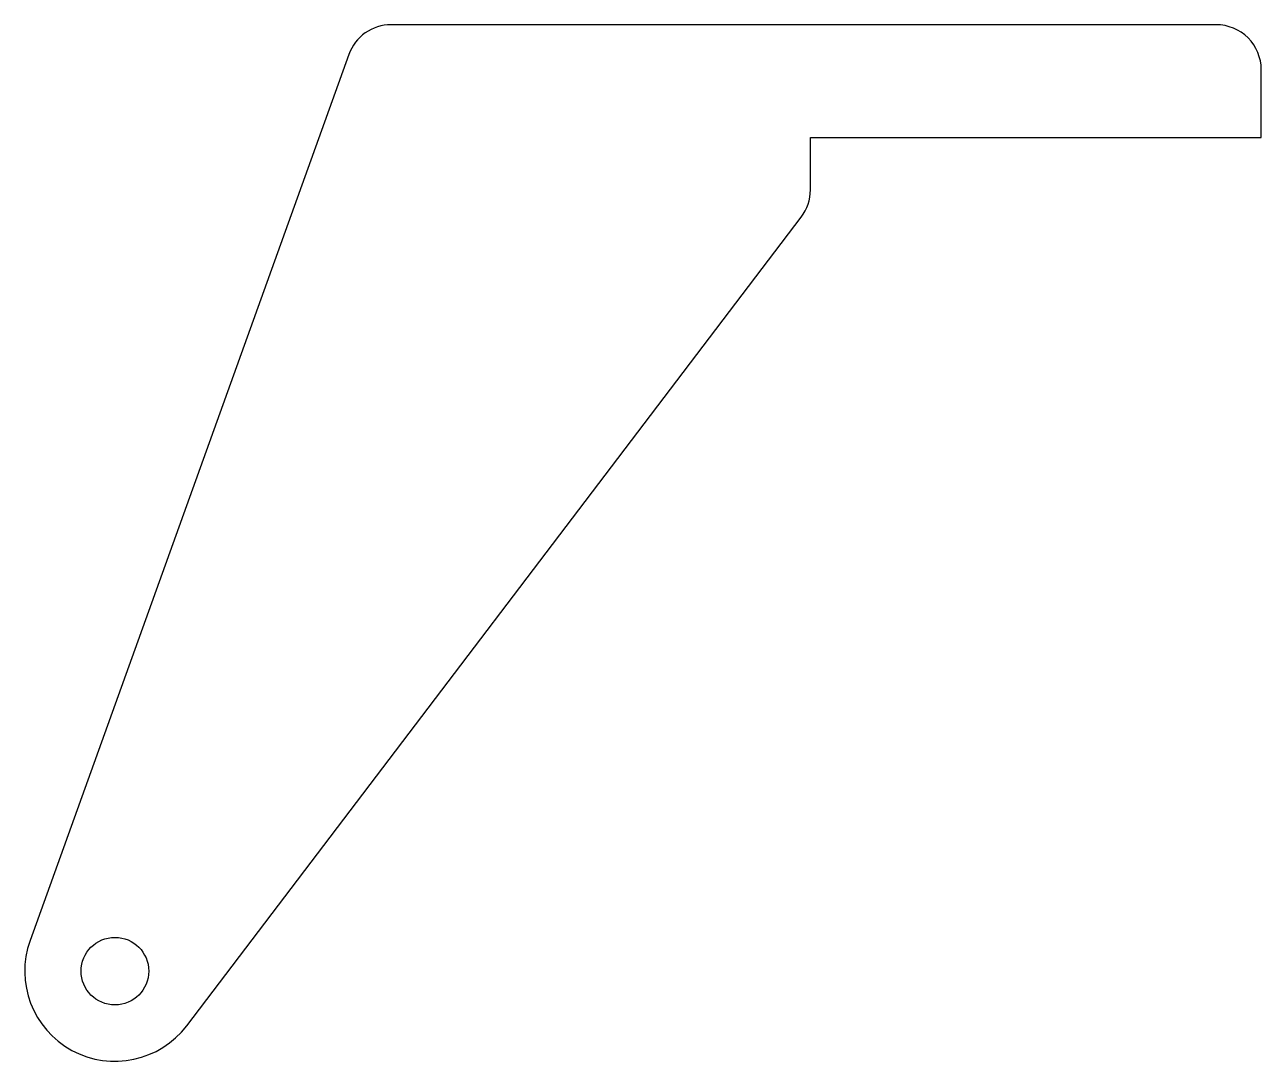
# Model space of a CAD drawing. Header units: millimetres. Extents: x -34.9 to 20, y -41 to 5.
import ezdxf

# ---------------------------------------------------------------- set-up
doc = ezdxf.new("R2010")
doc.units = ezdxf.units.MM

msp = doc.modelspace()

# ---------------------------------------------------------------- linework, layer by layer
msp.add_lwpolyline([(-0.407, -3.536, 0.163849), (0, -2.327), (0, 0), (20, 0), (20, 3, 0.414214), (18, 5), (-18.594, 5, 0.316376), (-20.476, 3.677), (-34.614, -35.647, 0.858276), (-27.665, -39.42)], format="xyb", close=True)
msp.add_circle((-30.85, -37), 1.5)

doc.saveas('drawing.dxf')
